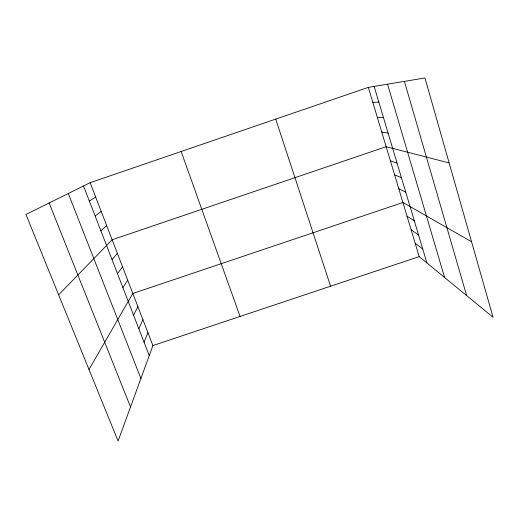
<?xml version="1.0" encoding="UTF-8"?>
<svg xmlns="http://www.w3.org/2000/svg" width="519" height="519" viewBox="0 0 519 519"><rect width="100%" height="100%" fill="white"/><g stroke="black" fill="none" stroke-linecap="round" stroke-linejoin="round"><path stroke-width="0.78" d="M90.131 182.688L152.904 345.57L118.092 441.046L25.95 214.47L90.131 182.688L368.321 87.38L424.957 77.954L493.05 317.252L419.183 256.62L368.321 87.38M144.055 342.216L147.934 332.692M138.82 328.722L142.939 319.71M133.552 315.124L137.898 306.638M89.002 369.509L132.819 293.462L402.919 202.501L471.57 241.763M122.886 287.597L127.706 280.195M117.489 273.675L122.555 266.818M112.046 259.636L117.359 253.343M58.641 294.857L112.123 239.765L386.155 146.708L449.136 162.921M100.868 230.793L106.693 225.661M95.126 215.975L101.218 211.454M89.339 201.035L95.697 197.123M152.904 345.57L419.183 256.62M372.837 102.392L378.838 102.1M377.313 117.281L383.489 117.657M381.75 132.053L388.095 133.085M390.392 160.819L397.074 163.109M394.602 174.819L401.44 177.719M398.78 188.715L405.767 192.212M407.032 216.189L414.331 220.847M411.113 229.768L418.561 235.003M415.168 243.242L422.751 249.036M49.13 202.987L130.516 406.98M68.274 193.509L140.896 378.494M83.501 185.971L149.238 355.606M181.144 151.503L240.057 316.46M275.725 119.104L330.59 286.216M374.147 86.407L426.916 262.964M387.537 84.182L444.575 277.457M404.424 81.373L466.613 295.551"/></g></svg>
